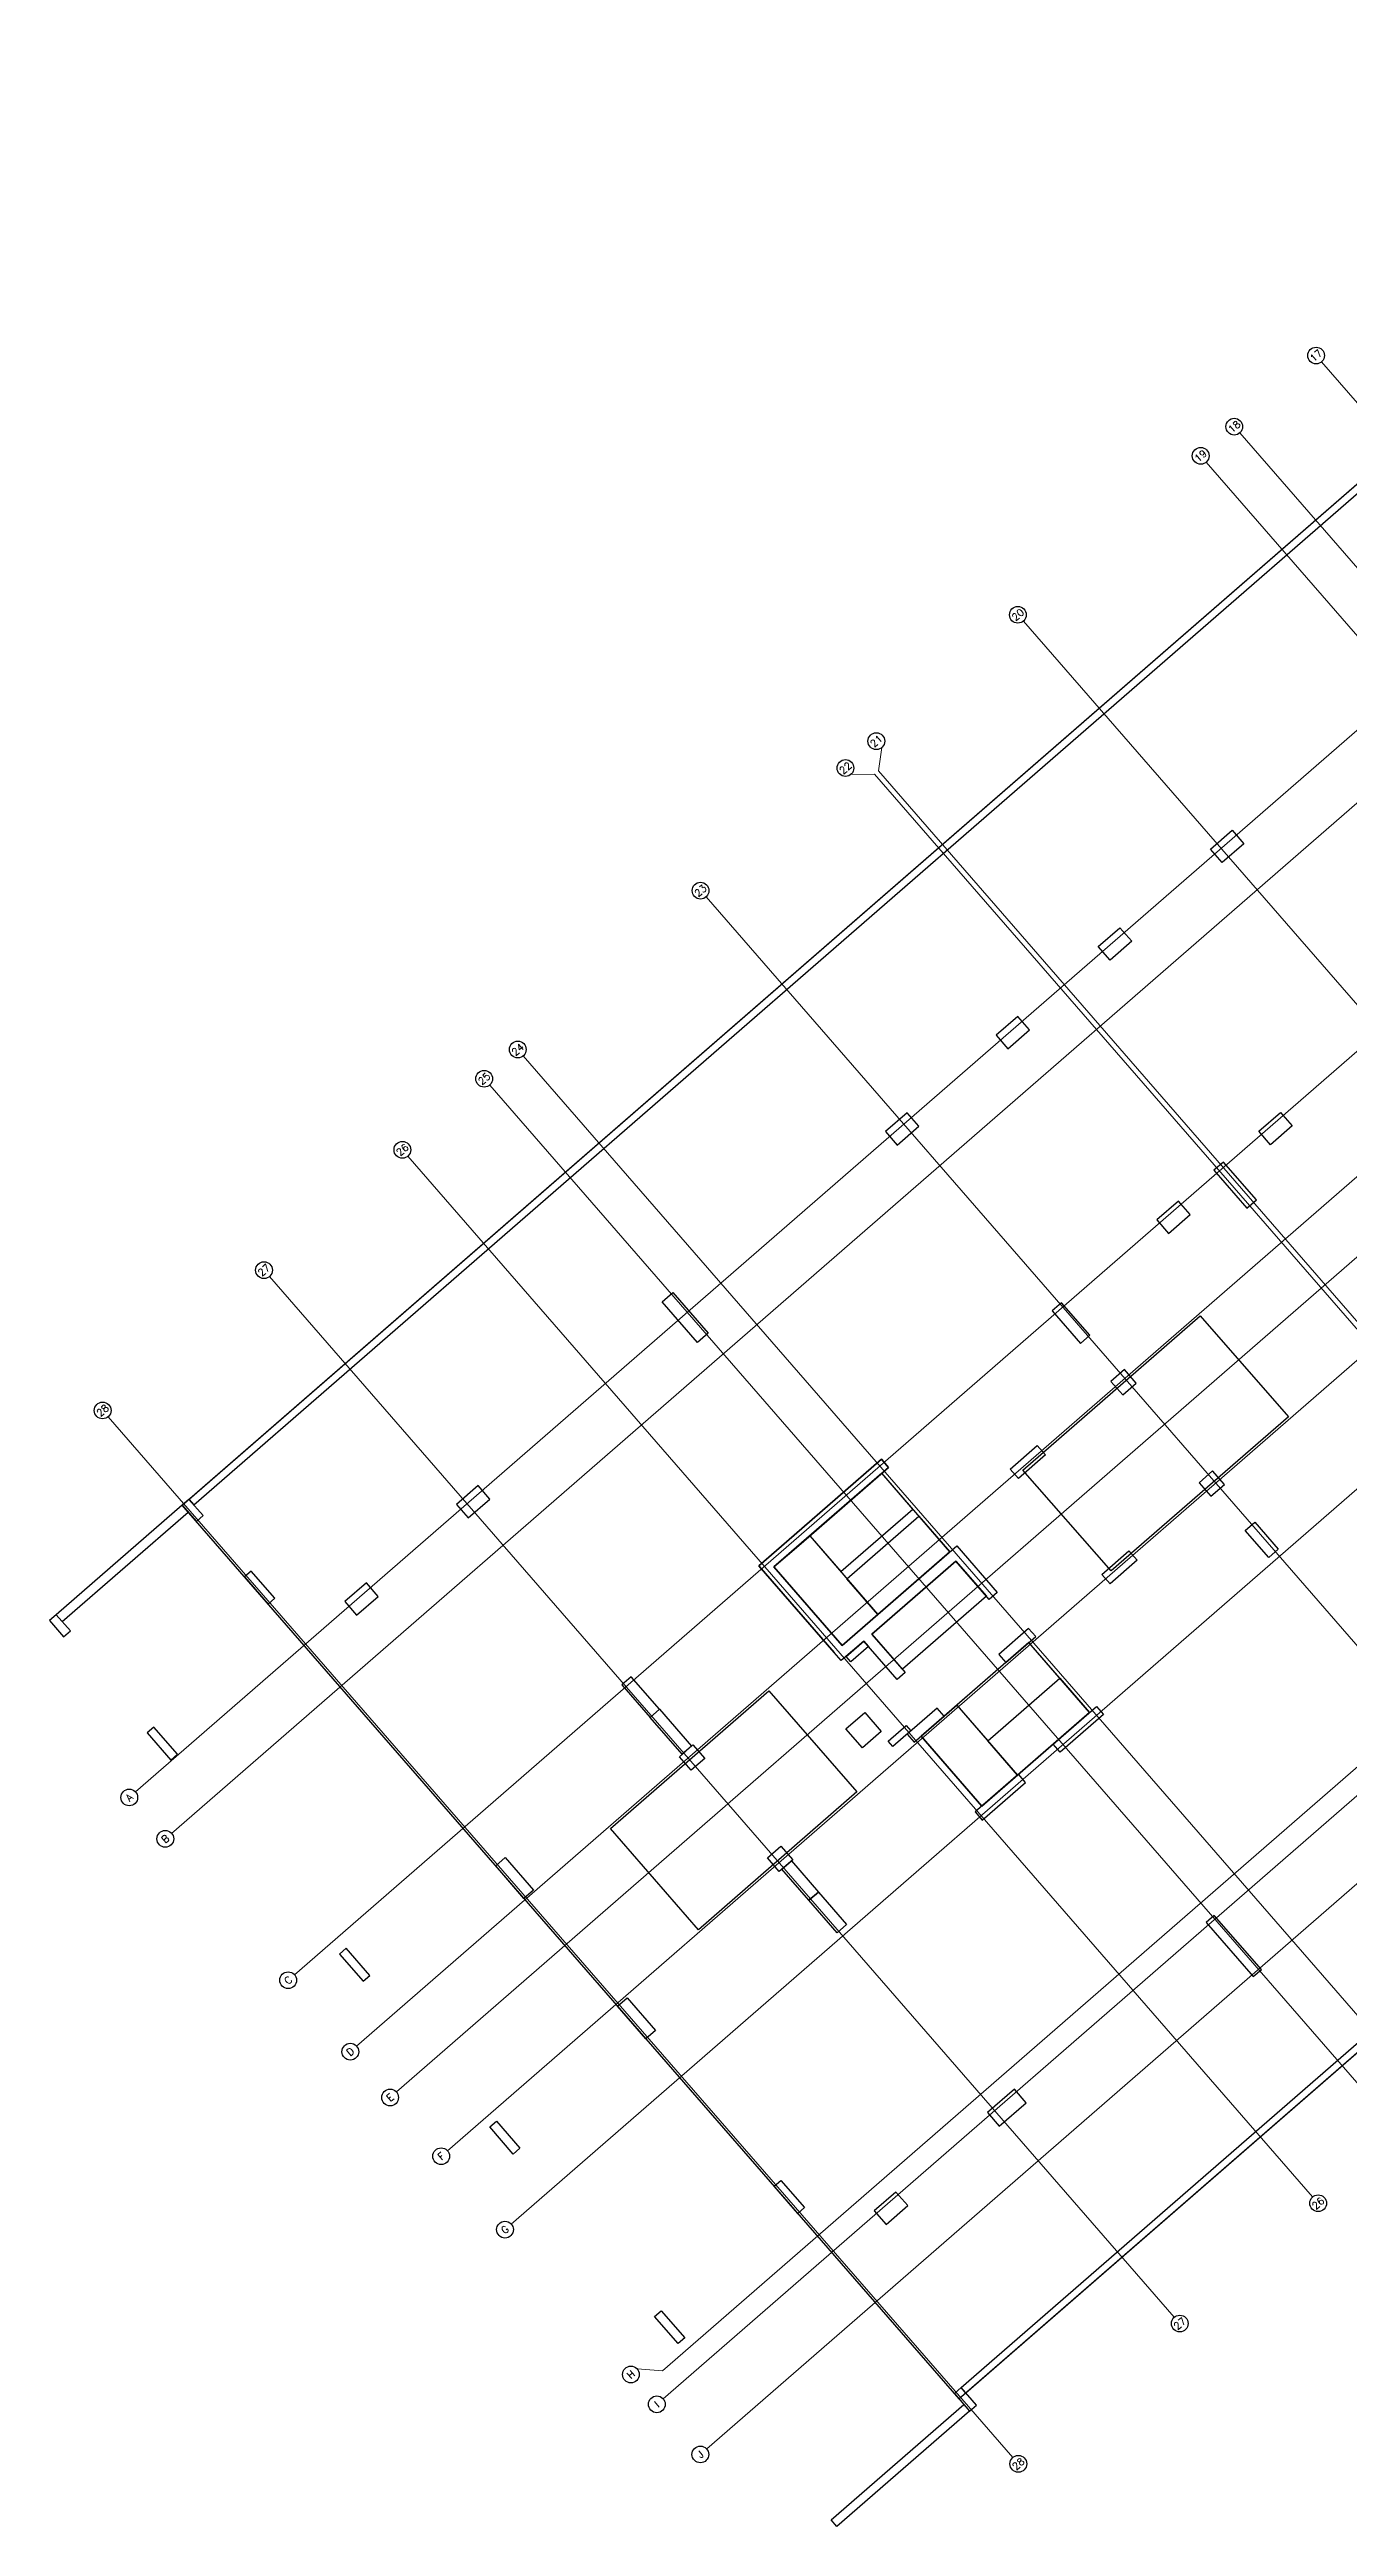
# Model space of a CAD drawing. Header units: metres. Extents: x 375832 to 375947, y 3316003 to 3316108.
# Drawn here: x 375832.2 to 375868.4, y 3316003.1 to 3316072.2 of the extents above; entities that cross this region are included whole.
import ezdxf
from ezdxf.enums import TextEntityAlignment as Align

# ---------------------------------------------------------------- set-up
doc = ezdxf.new("R2010")
doc.units = ezdxf.units.M
for name, color, linetype in [('S-GRID-CIRC', 3, 'Continuous'), ('S-GRID-CIRC-TEXT', 3, 'Continuous'), ('Slab', 3, 'Continuous')]:
    doc.layers.add(name, color=color, linetype=linetype)
doc.styles.add('S-ROMANS', font='romans.shx', dxfattribs={"width": 0.75})

# ---------------------------------------------------------------- blocks, each defined once
blk = doc.blocks.new('S-GRID-CIRC')
at = {"layer": 'S-GRID-CIRC'}
blk.add_circle((0, 0), 0.35, dxfattribs=at)
at = {"layer": 'S-GRID-CIRC-TEXT', "color": 3, "style": 'S-ROMANS', "flags": 8}
blk.add_attdef('GRID-CIRC', text='', height=0.3, dxfattribs=at).set_placement((0, 0), align=Align.MIDDLE)

msp = doc.modelspace()

# ---------------------------------------------------------------- linework, layer by layer
at = {"lineweight": 0, "ltscale": 0.05}
for p, q in [((375834.634, 3316023.608), (375930.268, 3316106.742)), ((375835.638, 3316022.454), (375931.272, 3316105.587)), ((375839.063, 3316018.514), (375934.697, 3316101.648)), ((375840.795, 3316016.522), (375936.429, 3316099.655)), ((375841.904, 3316015.246), (375937.538, 3316098.38)), ((375843.327, 3316013.609), (375938.961, 3316096.742)), ((375845.105, 3316011.563), (375940.739, 3316094.697)), ((375849.337, 3316006.695), (375944.971, 3316089.829)), ((375946.184, 3316088.433), (375850.55, 3316005.299)), ((375867.687, 3316063.463), (375892.902, 3316034.457)), ((375865.407, 3316061.482), (375890.622, 3316032.475)), ((375864.471, 3316060.668), (375889.686, 3316031.662)), ((375859.377, 3316056.24), (375884.592, 3316027.233)), ((375850.532, 3316048.551), (375875.747, 3316019.544)), ((375845.438, 3316044.122), (375870.653, 3316015.116)), ((375844.502, 3316043.309), (375869.717, 3316014.302)), ((375842.223, 3316041.328), (375867.438, 3316012.321)), ((375838.366, 3316037.975), (375863.581, 3316008.969)), ((375833.868, 3316034.065), (375859.083, 3316005.059))]:
    msp.add_line(p, q, dxfattribs=at)
for points in [[(375848.615, 3316007.526), (375849.32, 3316007.476), (375944.2, 3316089.954)], [(375855.431, 3316052.716), (375855.335, 3316052.064), (375879.894, 3316023.812), (375880.646, 3316023.71)], [(375854.57, 3316051.968), (375855.23, 3316051.972), (375879.789, 3316023.72), (375879.785, 3316022.962)]]:
    msp.add_lwpolyline(points, dxfattribs=at)
for points in [[(375836.253, 3316031.611), (375900.898, 3316087.805), (375900.767, 3316087.956), (375836.123, 3316031.761)], [(375946.81, 3316084.255), (375857.773, 3316006.856), (375857.641, 3316007.007), (375946.679, 3316084.406)], [(375864.589, 3316049.887), (375865.193, 3316050.411), (375865.521, 3316050.034), (375864.917, 3316049.509)], [(375861.465, 3316047.17), (375862.068, 3316047.695), (375862.396, 3316047.318), (375861.793, 3316046.793)], [(375859.223, 3316045.222), (375858.619, 3316044.697), (375858.947, 3316044.319), (375859.551, 3316044.844)], [(375856.136, 3316042.538), (375855.532, 3316042.013), (375855.86, 3316041.636), (375856.464, 3316042.161)], [(375865.939, 3316042.023), (375866.543, 3316042.548), (375866.871, 3316042.17), (375866.267, 3316041.646)], [(375863.697, 3316040.074), (375863.094, 3316039.55), (375863.422, 3316039.172), (375864.025, 3316039.697)], [(375849.307, 3316037.264), (375849.608, 3316037.526), (375850.592, 3316036.394), (375850.291, 3316036.132)], [(375866.768, 3316034.065), (375861.823, 3316029.766), (375859.358, 3316032.577), (375864.303, 3316036.876)], [(375858.65, 3316029.168), (375858.423, 3316028.971), (375857.492, 3316030.042), (375855.152, 3316028.009), (375856.084, 3316026.937), (375855.857, 3316026.74), (375854.926, 3316027.812), (375854.299, 3316027.267), (375854.103, 3316027.494), (375852.003, 3316029.909), (375852.984, 3316030.762), (375855.422, 3316032.881), (375855.619, 3316032.654), (375853.181, 3316030.535), (375852.426, 3316029.879), (375854.329, 3316027.691), (375857.521, 3316030.466)], [(375854.329, 3316027.691), (375857.331, 3316030.3), (375855.428, 3316032.489), (375852.426, 3316029.879)], [(375836.098, 3316031.409), (375835.934, 3316031.597), (375832.424, 3316028.547), (375832.588, 3316028.358)], [(375836.122, 3316031.762), (375835.934, 3316031.597), (375836.327, 3316031.145), (375836.516, 3316031.309)], [(375844.182, 3316032.146), (375843.578, 3316031.621), (375843.906, 3316031.244), (375844.51, 3316031.769)], [(375837.859, 3316029.763), (375837.671, 3316029.599), (375838.327, 3316028.844), (375838.516, 3316029.008)], [(375858.345, 3316029.061), (375856.005, 3316027.028), (375855.152, 3316028.009), (375857.492, 3316030.042)], [(375841.065, 3316029.437), (375840.461, 3316028.912), (375840.789, 3316028.535), (375841.393, 3316029.059)], [(375832.629, 3316027.93), (375832.818, 3316028.094), (375832.424, 3316028.547), (375832.235, 3316028.383)], [(375855.057, 3316027.661), (375854.566, 3316027.234), (375854.435, 3316027.385), (375854.926, 3316027.812)], [(375858.219, 3316023.215), (375861.221, 3316025.825), (375859.529, 3316027.772), (375856.527, 3316025.162)], [(375854.738, 3316023.607), (375850.323, 3316019.769), (375847.869, 3316022.592), (375852.284, 3316026.43)], [(375835.145, 3316025.416), (375834.957, 3316025.252), (375835.613, 3316024.498), (375835.802, 3316024.662)], [(375850.128, 3316024.887), (375849.864, 3316024.657), (375848.972, 3316025.683), (375849.236, 3316025.913)], [(375855.416, 3316025.297), (375854.888, 3316024.837), (375854.429, 3316025.366), (375854.957, 3316025.825)], [(375856.239, 3316025.31), (375855.741, 3316024.877), (375855.61, 3316025.028), (375856.108, 3316025.461)], [(375861.412, 3316025.99), (375861.609, 3316025.764), (375860.401, 3316024.714), (375860.204, 3316024.941)], [(375859.435, 3316023.874), (375859.238, 3316024.101), (375858.031, 3316023.051), (375858.228, 3316022.825)], [(375853.664, 3316020.819), (375853.4, 3316020.589), (375852.646, 3316021.457), (375852.91, 3316021.687)], [(375864.698, 3316020.168), (375864.471, 3316019.971), (375865.783, 3316018.462), (375866.01, 3316018.658)], [(375840.505, 3316019.251), (375840.316, 3316019.087), (375840.972, 3316018.332), (375841.161, 3316018.496)], [(375858.374, 3316014.67), (375858.702, 3316014.292), (375859.456, 3316014.948), (375859.128, 3316015.326)], [(375845.347, 3316013.681), (375845.158, 3316013.517), (375844.502, 3316014.272), (375844.691, 3316014.436)], [(375853.277, 3316012.027), (375853.088, 3316011.863), (375852.432, 3316012.618), (375852.621, 3316012.782)], [(375855.826, 3316012.456), (375855.222, 3316011.931), (375855.55, 3316011.554), (375856.154, 3316012.078)], [(375849.941, 3316008.396), (375849.752, 3316008.232), (375849.096, 3316008.987), (375849.285, 3316009.151)], [(375857.879, 3316006.352), (375858.068, 3316006.516), (375857.641, 3316007.007), (375857.453, 3316006.843)], [(375857.715, 3316006.541), (375857.879, 3316006.352), (375854.181, 3316003.138), (375854.017, 3316003.326)]]:
    msp.add_lwpolyline(points, close=True)
at = {"linetype": 'Continuous'}
for points in [[(375864.95, 3316041.163), (375864.686, 3316040.934), (375865.605, 3316039.877), (375865.869, 3316040.107)], [(375860.441, 3316037.244), (375860.177, 3316037.014), (375860.964, 3316036.108), (375861.228, 3316036.338)], [(375862.196, 3316035.377), (375861.818, 3316035.049), (375862.146, 3316034.672), (375862.524, 3316035)], [(375859.24, 3316032.344), (375859.01, 3316032.608), (375859.765, 3316033.264), (375859.995, 3316033)], [(375864.6, 3316031.849), (375864.977, 3316032.177), (375864.649, 3316032.554), (375864.272, 3316032.226)], [(375866.481, 3316030.371), (375866.217, 3316030.141), (375865.561, 3316030.896), (375865.825, 3316031.125)], [(375861.792, 3316029.408), (375861.562, 3316029.672), (375862.317, 3316030.328), (375862.547, 3316030.064)], [(375858.889, 3316027.215), (375859.719, 3316027.937), (375859.522, 3316028.164), (375858.692, 3316027.442)], [(375848.448, 3316026.819), (375848.184, 3316026.589), (375848.972, 3316025.683), (375849.236, 3316025.913)], [(375856.14, 3316025.223), (375856.336, 3316024.997), (375857.167, 3316025.718), (375856.97, 3316025.945)], [(375849.788, 3316024.591), (375850.166, 3316024.919), (375850.494, 3316024.542), (375850.116, 3316024.214)], [(375852.947, 3316021.72), (375852.57, 3316021.392), (375852.242, 3316021.769), (375852.619, 3316022.097)], [(375844.67, 3316021.547), (375844.934, 3316021.777), (375845.722, 3316020.871), (375845.458, 3316020.641)], [(375854.451, 3316019.913), (375854.187, 3316019.684), (375853.4, 3316020.589), (375853.664, 3316020.819)], [(375848.069, 3316017.638), (375848.333, 3316017.867), (375849.12, 3316016.962), (375848.856, 3316016.732)]]:
    msp.add_lwpolyline(points, close=True, dxfattribs=at)
for points in [[(375853.181, 3316030.535), (375855.619, 3316032.654), (375855.422, 3316032.881), (375852.984, 3316030.762)], [(375852.984, 3316030.762), (375852.003, 3316029.909), (375854.103, 3316027.494), (375854.103, 3316027.494)], [(375854.329, 3316027.691), (375852.426, 3316029.879), (375853.181, 3316030.535)], [(375854.299, 3316027.267), (375854.103, 3316027.494), (375854.103, 3316027.494)]]:
    msp.add_lwpolyline(points)
at = {"elevation": -1.5}
for points in [[(375854.329, 3316027.69), (375852.426, 3316029.879), (375853.421, 3316030.744), (375855.324, 3316028.555)], [(375858.219, 3316023.215), (375856.527, 3316025.162), (375857.522, 3316026.027), (375859.214, 3316024.08)]]:
    msp.add_lwpolyline(points, close=True, dxfattribs=at)
for points in [[(375854.287, 3316029.748, -1.5), (375856.294, 3316031.492, 0), (375855.428, 3316032.489, 0), (375853.421, 3316030.744, -1.5)], [(375854.458, 3316029.551, -1.5), (375856.465, 3316031.296, -3), (375857.331, 3316030.3, -3), (375855.324, 3316028.555, -1.5)], [(375858.388, 3316025.031, -1.5), (375860.395, 3316026.775, 0), (375859.529, 3316027.772, 0), (375857.522, 3316026.027, -1.5)], [(375858.388, 3316025.031, -1.5), (375860.395, 3316026.775, -3), (375861.221, 3316025.825, -3), (375859.214, 3316024.08, -1.5)]]:
    msp.add_polyline3d(points, close=True)
at = {"layer": 'Slab'}
msp.add_lwpolyline([(375899.836, 3316043.421), (375857.584, 3316006.692), (375835.934, 3316031.597), (375878.186, 3316068.327)], close=True, dxfattribs=at)

# ---------------------------------------------------------------- block references
at = {"ltscale": 20}
ref = msp.add_blockref('S-GRID-CIRC', (375867.533, 3316063.639), dxfattribs=dict(at, xscale=0.6669999999999998, yscale=0.6669999999999998, zscale=0.6669999999999998, rotation=220.9999999999997))
ref.add_attrib('GRID-CIRC', '17', dxfattribs={"layer": 'S-GRID-CIRC-TEXT', "color": 3, "height": 0.2001, "rotation": 41, "style": 'S-ROMANS'}).set_placement((375867.533, 3316063.639), align=Align.MIDDLE)
ref = msp.add_blockref('S-GRID-CIRC', (375865.254, 3316061.658), dxfattribs=dict(at, xscale=0.6669999999999998, yscale=0.6669999999999998, zscale=0.6669999999999998, rotation=220.9999999999997))
ref.add_attrib('GRID-CIRC', '18', dxfattribs={"layer": 'S-GRID-CIRC-TEXT', "color": 3, "height": 0.2001, "rotation": 41, "style": 'S-ROMANS'}).set_placement((375865.254, 3316061.658), align=Align.MIDDLE)
ref = msp.add_blockref('S-GRID-CIRC', (375864.318, 3316060.844), dxfattribs=dict(at, xscale=0.6669999999999998, yscale=0.6669999999999998, zscale=0.6669999999999998, rotation=220.9999999999997))
ref.add_attrib('GRID-CIRC', '19', dxfattribs={"layer": 'S-GRID-CIRC-TEXT', "color": 3, "height": 0.2001, "rotation": 41, "style": 'S-ROMANS'}).set_placement((375864.318, 3316060.844), align=Align.MIDDLE)
ref = msp.add_blockref('S-GRID-CIRC', (375859.224, 3316056.416), dxfattribs=dict(at, xscale=0.6669999999999998, yscale=0.6669999999999998, zscale=0.6669999999999998, rotation=220.9999999999997))
ref.add_attrib('GRID-CIRC', '20', dxfattribs={"layer": 'S-GRID-CIRC-TEXT', "color": 3, "height": 0.2001, "rotation": 41, "style": 'S-ROMANS'}).set_placement((375859.224, 3316056.416), align=Align.MIDDLE)
ref = msp.add_blockref('S-GRID-CIRC', (375855.278, 3316052.893), dxfattribs=dict(at, xscale=0.6669999999999998, yscale=0.6669999999999998, zscale=0.6669999999999998, rotation=220.9999999999997))
ref.add_attrib('GRID-CIRC', '21', dxfattribs={"layer": 'S-GRID-CIRC-TEXT', "color": 3, "height": 0.2001, "rotation": 41, "style": 'S-ROMANS'}).set_placement((375855.278, 3316052.893), align=Align.MIDDLE)
ref = msp.add_blockref('S-GRID-CIRC', (375854.417, 3316052.144), dxfattribs=dict(at, xscale=0.6669999999999998, yscale=0.6669999999999998, zscale=0.6669999999999998, rotation=220.9999999999997))
ref.add_attrib('GRID-CIRC', '22', dxfattribs={"layer": 'S-GRID-CIRC-TEXT', "color": 3, "height": 0.2001, "rotation": 41, "style": 'S-ROMANS'}).set_placement((375854.417, 3316052.144), align=Align.MIDDLE)
ref = msp.add_blockref('S-GRID-CIRC', (375850.379, 3316048.727), dxfattribs=dict(at, xscale=0.6669999999999998, yscale=0.6669999999999998, zscale=0.6669999999999998, rotation=220.9999999999997))
ref.add_attrib('GRID-CIRC', '23', dxfattribs={"layer": 'S-GRID-CIRC-TEXT', "color": 3, "height": 0.2001, "rotation": 41, "style": 'S-ROMANS'}).set_placement((375850.379, 3316048.727), align=Align.MIDDLE)
ref = msp.add_blockref('S-GRID-CIRC', (375845.285, 3316044.299), dxfattribs=dict(at, xscale=0.6669999999999998, yscale=0.6669999999999998, zscale=0.6669999999999998, rotation=220.9999999999997))
ref.add_attrib('GRID-CIRC', '24', dxfattribs={"layer": 'S-GRID-CIRC-TEXT', "color": 3, "height": 0.2001, "rotation": 41, "style": 'S-ROMANS'}).set_placement((375845.285, 3316044.299), align=Align.MIDDLE)
ref = msp.add_blockref('S-GRID-CIRC', (375844.349, 3316043.485), dxfattribs=dict(at, xscale=0.6669999999999998, yscale=0.6669999999999998, zscale=0.6669999999999998, rotation=220.9999999999997))
ref.add_attrib('GRID-CIRC', '25', dxfattribs={"layer": 'S-GRID-CIRC-TEXT', "color": 3, "height": 0.2001, "rotation": 41, "style": 'S-ROMANS'}).set_placement((375844.349, 3316043.485), align=Align.MIDDLE)
ref = msp.add_blockref('S-GRID-CIRC', (375842.069, 3316041.504), dxfattribs=dict(at, xscale=0.6669999999999998, yscale=0.6669999999999998, zscale=0.6669999999999998, rotation=220.9999999999997))
ref.add_attrib('GRID-CIRC', '26', dxfattribs={"layer": 'S-GRID-CIRC-TEXT', "color": 3, "height": 0.2001, "rotation": 41, "style": 'S-ROMANS'}).set_placement((375842.069, 3316041.504), align=Align.MIDDLE)
ref = msp.add_blockref('S-GRID-CIRC', (375838.213, 3316038.151), dxfattribs=dict(at, xscale=0.6669999999999998, yscale=0.6669999999999998, zscale=0.6669999999999998, rotation=220.9999999999997))
ref.add_attrib('GRID-CIRC', '27', dxfattribs={"layer": 'S-GRID-CIRC-TEXT', "color": 3, "height": 0.2001, "rotation": 41, "style": 'S-ROMANS'}).set_placement((375838.213, 3316038.151), align=Align.MIDDLE)
ref = msp.add_blockref('S-GRID-CIRC', (375833.715, 3316034.241), dxfattribs=dict(at, xscale=0.6669999999999998, yscale=0.6669999999999998, zscale=0.6669999999999998, rotation=220.9999999999997))
ref.add_attrib('GRID-CIRC', '28', dxfattribs={"layer": 'S-GRID-CIRC-TEXT', "color": 3, "height": 0.2001, "rotation": 41, "style": 'S-ROMANS'}).set_placement((375833.715, 3316034.241), align=Align.MIDDLE)
ref = msp.add_blockref('S-GRID-CIRC', (375834.458, 3316023.455), dxfattribs=dict(xscale=0.6669999999999998, yscale=0.6669999999999998, zscale=0.6669999999999998, rotation=220.9999999999997))
ref.add_attrib('GRID-CIRC', 'A', dxfattribs={"layer": 'S-GRID-CIRC-TEXT', "color": 3, "height": 0.2, "rotation": 41, "style": 'S-ROMANS'}).set_placement((375834.458, 3316023.455), align=Align.MIDDLE)
ref = msp.add_blockref('S-GRID-CIRC', (375835.462, 3316022.301), dxfattribs=dict(xscale=0.6669999999999998, yscale=0.6669999999999998, zscale=0.6669999999999998, rotation=220.9999999999997))
ref.add_attrib('GRID-CIRC', 'B', dxfattribs={"layer": 'S-GRID-CIRC-TEXT', "color": 3, "height": 0.2, "rotation": 41, "style": 'S-ROMANS'}).set_placement((375835.462, 3316022.301), align=Align.MIDDLE)
ref = msp.add_blockref('S-GRID-CIRC', (375838.887, 3316018.361), dxfattribs=dict(xscale=0.6669999999999998, yscale=0.6669999999999998, zscale=0.6669999999999998, rotation=220.9999999999997))
ref.add_attrib('GRID-CIRC', 'C', dxfattribs={"layer": 'S-GRID-CIRC-TEXT', "color": 3, "height": 0.2, "rotation": 41, "style": 'S-ROMANS'}).set_placement((375838.887, 3316018.361), align=Align.MIDDLE)
ref = msp.add_blockref('S-GRID-CIRC', (375840.619, 3316016.369), dxfattribs=dict(xscale=0.6669999999999998, yscale=0.6669999999999998, zscale=0.6669999999999998, rotation=220.9999999999997))
ref.add_attrib('GRID-CIRC', 'D', dxfattribs={"layer": 'S-GRID-CIRC-TEXT', "color": 3, "height": 0.2, "rotation": 41, "style": 'S-ROMANS'}).set_placement((375840.619, 3316016.369), align=Align.MIDDLE)
ref = msp.add_blockref('S-GRID-CIRC', (375841.727, 3316015.093), dxfattribs=dict(xscale=0.6669999999999998, yscale=0.6669999999999998, zscale=0.6669999999999998, rotation=220.9999999999997))
ref.add_attrib('GRID-CIRC', 'E', dxfattribs={"layer": 'S-GRID-CIRC-TEXT', "color": 3, "height": 0.2, "rotation": 41, "style": 'S-ROMANS'}).set_placement((375841.727, 3316015.093), align=Align.MIDDLE)
ref = msp.add_blockref('S-GRID-CIRC', (375843.151, 3316013.455), dxfattribs=dict(xscale=0.6669999999999998, yscale=0.6669999999999998, zscale=0.6669999999999998, rotation=220.9999999999997))
ref.add_attrib('GRID-CIRC', 'F', dxfattribs={"layer": 'S-GRID-CIRC-TEXT', "color": 3, "height": 0.2, "rotation": 41, "style": 'S-ROMANS'}).set_placement((375843.151, 3316013.455), align=Align.MIDDLE)
ref = msp.add_blockref('S-GRID-CIRC', (375867.591, 3316012.145), dxfattribs=dict(at, xscale=0.6669999999999998, yscale=0.6669999999999998, zscale=0.6669999999999998, rotation=220.9999999999997))
ref.add_attrib('GRID-CIRC', '26', dxfattribs={"layer": 'S-GRID-CIRC-TEXT', "color": 3, "height": 0.2001, "rotation": 41, "style": 'S-ROMANS'}).set_placement((375867.591, 3316012.145), align=Align.MIDDLE)
ref = msp.add_blockref('S-GRID-CIRC', (375844.929, 3316011.41), dxfattribs=dict(xscale=0.6669999999999998, yscale=0.6669999999999998, zscale=0.6669999999999998, rotation=220.9999999999997))
ref.add_attrib('GRID-CIRC', 'G', dxfattribs={"layer": 'S-GRID-CIRC-TEXT', "color": 3, "height": 0.2, "rotation": 41, "style": 'S-ROMANS'}).set_placement((375844.929, 3316011.41), align=Align.MIDDLE)
ref = msp.add_blockref('S-GRID-CIRC', (375863.734, 3316008.792), dxfattribs=dict(at, xscale=0.6669999999999998, yscale=0.6669999999999998, zscale=0.6669999999999998, rotation=220.9999999999997))
ref.add_attrib('GRID-CIRC', '27', dxfattribs={"layer": 'S-GRID-CIRC-TEXT', "color": 3, "height": 0.2001, "rotation": 41, "style": 'S-ROMANS'}).set_placement((375863.734, 3316008.792), align=Align.MIDDLE)
ref = msp.add_blockref('S-GRID-CIRC', (375848.439, 3316007.372), dxfattribs=dict(xscale=0.6669999999999998, yscale=0.6669999999999998, zscale=0.6669999999999998, rotation=220.9999999999997))
ref.add_attrib('GRID-CIRC', 'H', dxfattribs={"layer": 'S-GRID-CIRC-TEXT', "color": 3, "height": 0.2, "rotation": 41, "style": 'S-ROMANS'}).set_placement((375848.439, 3316007.372), align=Align.MIDDLE)
ref = msp.add_blockref('S-GRID-CIRC', (375849.161, 3316006.542), dxfattribs=dict(xscale=0.6669999999999998, yscale=0.6669999999999998, zscale=0.6669999999999998, rotation=220.9999999999997))
ref.add_attrib('GRID-CIRC', 'I', dxfattribs={"layer": 'S-GRID-CIRC-TEXT', "color": 3, "height": 0.2, "rotation": 41, "style": 'S-ROMANS'}).set_placement((375849.161, 3316006.542), align=Align.MIDDLE)
ref = msp.add_blockref('S-GRID-CIRC', (375850.374, 3316005.146), dxfattribs=dict(xscale=0.6669999999999998, yscale=0.6669999999999998, zscale=0.6669999999999998, rotation=220.9999999999997))
ref.add_attrib('GRID-CIRC', 'J', dxfattribs={"layer": 'S-GRID-CIRC-TEXT', "color": 3, "height": 0.2, "rotation": 41, "style": 'S-ROMANS'}).set_placement((375850.374, 3316005.146), align=Align.MIDDLE)
ref = msp.add_blockref('S-GRID-CIRC', (375859.236, 3316004.882), dxfattribs=dict(at, xscale=0.6669999999999998, yscale=0.6669999999999998, zscale=0.6669999999999998, rotation=220.9999999999997))
ref.add_attrib('GRID-CIRC', '28', dxfattribs={"layer": 'S-GRID-CIRC-TEXT', "color": 3, "height": 0.2001, "rotation": 41, "style": 'S-ROMANS'}).set_placement((375859.236, 3316004.882), align=Align.MIDDLE)

doc.saveas('drawing.dxf')
